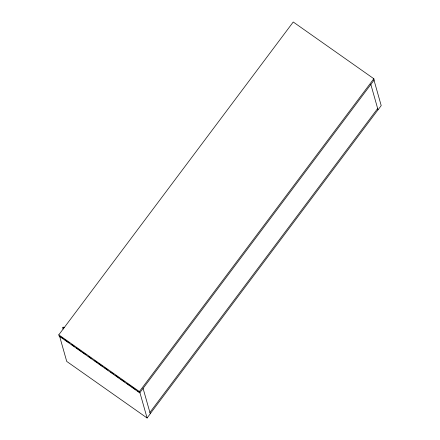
<?xml version="1.0" encoding="UTF-8"?>
<svg xmlns="http://www.w3.org/2000/svg" width="440" height="440" viewBox="0 0 440 440"><rect width="100%" height="100%" fill="white"/><g stroke="black" fill="none" stroke-linecap="round" stroke-linejoin="round"><path stroke-width="0.66" d="M63.129 329.054L62.761 327.762L63.261 327.096L64.246 327.784M58.795 334.84L293.243 22L373.835 78.733L374.187 79.992L139.739 392.832L59.147 336.1L58.795 334.84L139.387 391.578L139.739 392.832M139.387 391.578L373.835 78.733M149.897 412.44L377.658 108.521M150.249 413.694L378.01 109.78M59.725 336.688L66.726 361.422L147.092 418L150.271 413.76L143.083 388.372M62.761 327.762L63.668 328.4M60.104 336.43L63.476 338.805M64.603 339.598L69.097 342.76M71.907 344.74L74.718 346.715M76.401 347.902L81.461 351.466M82.583 352.253L85.954 354.629M88.204 356.213L91.575 358.584M94.386 360.564L97.196 362.543M98.879 363.732L102.817 366.498M104.5 367.686L107.872 370.057M110.682 372.036L113.493 374.017M115.181 375.205L119.114 377.971M120.797 379.159L124.735 381.925M126.979 383.51L130.356 385.886M131.478 386.678L135.971 389.84M137.66 391.028L139.909 392.612L147.092 418M374.022 80.212L381.205 105.606L378.032 109.846L370.843 84.453"/></g></svg>
